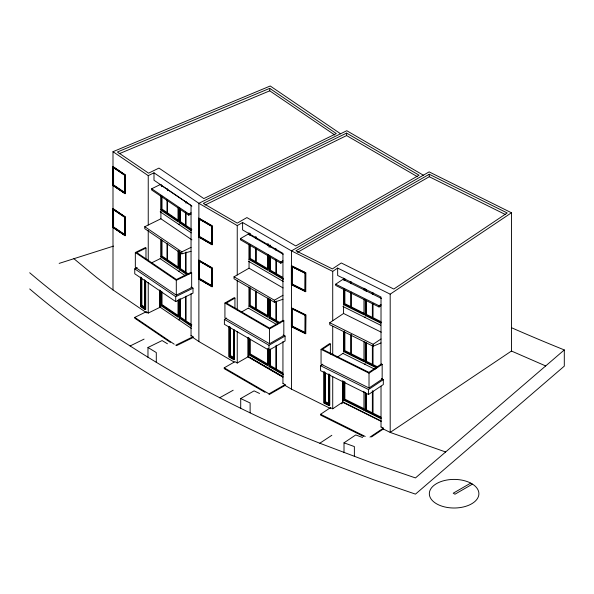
<?xml version="1.0" encoding="UTF-8"?>
<svg xmlns="http://www.w3.org/2000/svg" width="594" height="594" viewBox="0 0 594 594"><rect width="100%" height="100%" fill="white"/><g stroke="black" fill="none" stroke-linecap="round" stroke-linejoin="round"><path stroke-width="0.89" d="M511.508 327.725A1636.477 944.809 0 0 0 564.3 349.933L415.466 477.925L373.864 463.647L319.81 443.235A893.718 515.986 0 0 1 250.119 412.867C208.821 393.065 168.614 370.782 130.123 345.953A1082.973 625.244 0 0 1 29.7 272.757M291.364 265.77L305.762 272.802L305.658 291.691L291.364 284.593L291.364 265.77L305.762 272.802M291.706 266.35L305.413 273.04L305.316 291.105L291.706 284.348L291.706 266.35L305.413 273.04M291.364 284.593L305.762 291.624M291.706 284.348L291.81 266.283M332.722 320.753L332.722 271.376L337.652 268.072L390.191 294.164L511.464 212.778L429.128 171.881L291.468 250.883L242.604 222.505L237.244 225.586L198.879 203.297L153.995 172.809L148.24 175.638L112.994 151.693L270.233 85.996L340.57 133.776M291.364 307.789L305.762 314.82L305.658 333.717L291.364 326.611L291.468 307.722M291.706 308.375L291.706 326.373L305.413 333.056L305.413 315.065L291.706 308.375L291.706 326.373M381.021 305.658L379.054 306.979L335.684 285.439L335.684 284.207L342.931 279.343L381.385 298.44M305.413 315.065L305.316 333.13M305.762 314.82L305.658 333.717M291.364 326.611L305.762 333.642M344.208 304.225L364.612 314.36L363.974 314.79L343.57 304.655L344.208 304.225L344.208 288.639M343.57 306.066L342.931 306.497L380.672 325.245M381.021 342.938L373.136 346.257L329.767 324.71L329.767 322.735L343.57 313.476L343.57 306.177M379.054 306.979L379.054 305.747L381.021 304.425M380.761 323.129L365.258 315.429L365.897 314.998L365.897 300.326M364.612 317.27L365.251 316.84M330.375 344L322.49 349.294L368.911 372.349L381.4 363.974L382.165 364.352L382.165 379.165L369.015 387.986L321.064 364.167L321.064 349.354L329.611 343.622L330.375 344L330.375 354.18M381.786 378.868L383.316 379.625L383.316 384.563L368.525 394.49L320.574 370.671L320.574 365.733L322.846 364.204M344.208 351.136L364.612 361.271L363.974 361.694L343.57 351.566L344.208 351.136L344.208 330.962M337.065 357.343L343.57 352.977M373.136 346.257L373.136 344.282L381.021 338.988M376.678 368.005L365.258 362.333L365.897 361.902L365.897 342.649M364.612 364.174L365.251 363.743M328.742 373.938L328.742 404.789L324.25 402.561L324.896 402.131L324.896 372.186M369.015 387.986L369.015 373.173L382.165 364.352M323.864 371.948L323.864 403.059L329.128 405.672L329.767 405.242L329.767 374.131M363.565 436.464L320.574 415.109L320.574 414.285L330.435 407.67L332.722 408.806L342.582 402.19L342.582 381.006M344.208 399.688L364.612 409.823L363.974 410.254L343.57 400.118L344.208 399.688L344.208 381.563M341.402 403.809L343.57 402.353M368.525 394.49L368.525 389.553L383.316 379.625M380.761 418.592L365.258 410.885L365.897 410.454L365.897 393.131M344.008 452.702L344.008 442.827L355.739 434.949L362.585 437.496M370.003 437.11L383.316 428.177L381.021 427.041M371.48 436.939L383.316 429.002L383.316 428.177M511.464 212.778L511.464 351.032L390.191 432.417L382.551 428.623M319.81 443.235L331.831 435.298M470.693 483.115L453.229 493.198L454.982 494.208L472.445 484.125M198.767 218.176L212.177 225.831L212.065 244.721L198.767 236.999L198.767 218.176L212.065 225.898L212.065 244.721M199.087 218.778L211.85 226.062L211.739 244.119L199.087 236.776L199.087 218.778L211.739 226.128L211.739 244.119M199.087 236.776L211.85 244.06M198.767 236.999L212.177 244.661M198.767 260.194L212.177 267.857L212.065 286.746L198.767 279.024L198.767 260.194L212.065 267.916L212.065 286.746M199.087 260.796L211.85 268.08L211.739 286.145L199.087 278.794L199.087 260.796L211.739 268.146L211.739 286.145M282.937 261.984L280.791 263.209L240.466 239.783L240.466 238.55L248.344 234.029L283.138 254.239M198.767 279.024L212.177 286.679M199.087 278.794L211.85 286.078M248.938 244.698L248.938 259.37L249.636 258.969L267.82 269.535M282.937 299.257L274.361 302.205L234.029 278.779L234.029 276.804L249.042 268.191L283.048 287.942M429.276 174.257L295.916 250.794L332.402 268.919L341.275 262.964L393.815 289.055L507.202 212.964L429.276 174.257L429.276 176.73L297.52 252.339M240.466 238.55L280.791 261.976L282.937 260.744M269.104 255.494L269.104 271.087L269.802 270.686L283.241 278.489M234.934 298.099L226.351 303.022L269.528 328.103L283.108 320.307L283.821 320.715L283.821 335.528L269.52 343.733L224.926 317.835L224.926 303.022L234.222 297.691L234.934 298.099L234.934 308.286M283.65 335.224L285.068 336.048L285.068 340.986L268.985 350.215L224.391 324.317L224.391 319.379L226.693 318.057M248.938 287.021L248.938 306.281L249.636 305.88L267.82 316.439M241.179 312.206L248.255 308.145M234.029 276.804L274.361 300.23L282.937 295.307M269.104 298.73L269.104 317.99L269.802 317.59L278.497 322.639M224.926 303.022L269.52 328.92L283.821 320.715M229.269 326.448L229.269 356.4L229.967 355.999L233.442 358.019M228.913 326.685L228.913 356.883L233.798 359.719L234.496 359.318L234.496 330.041M264.998 392.337L224.228 368.659L224.228 367.834L234.949 361.679L237.244 363.016L247.965 356.86L282.766 377.071M248.938 338.521L248.938 354.833L249.636 354.432L267.82 364.991M224.391 319.379L268.985 345.277L285.068 336.048M269.104 349.22L269.104 366.543L269.802 366.142L283.241 373.953M268.51 368.362L269.208 367.961M240.711 408.42L240.711 398.544L254.091 390.867L259.563 393.466M268.993 394.661L285.075 385.432L285.075 384.608L268.993 393.837L224.228 367.834M219.602 397.802L233.182 390.228M112.875 166.565L125.208 174.807L125.082 193.689L112.875 185.387L112.875 166.565L125.082 174.866L125.082 193.689M113.164 167.181L124.911 175.015L124.792 193.072L113.164 185.18L113.164 167.181L124.792 175.074L124.792 193.072M112.875 185.387L125.208 193.629M113.164 185.18L124.911 193.013M191.045 214.026L188.744 215.154L151.693 189.991L151.693 188.751L160.157 184.6L191.914 206.17M112.875 208.591L125.208 216.825L125.082 235.707L112.875 227.413L112.875 208.591L125.082 216.884L125.082 235.707M113.164 209.199L124.911 217.04L124.792 235.09L113.164 227.198L113.164 209.199L124.792 217.1L124.792 235.09M113.164 227.198L124.911 235.031M112.875 227.413L125.208 235.647M160.707 195.292L160.707 209.972L161.457 209.6L178.126 220.923M160.907 211.39L160.157 211.754L191.283 232.9M191.045 251.307L181.831 253.853L144.78 228.683L144.78 226.708L160.907 218.792L191.907 239.857M346.606 133.101L203.326 203.408L237.258 223.114L246.911 217.575L295.767 245.953L419.074 175.193L346.606 133.101L346.606 135.573L417.478 176.737M204.989 205.056L346.606 135.573M151.693 188.751L188.744 213.922L191.045 212.793M179.232 207.878L179.232 222.55L179.982 222.186L191.35 229.908M178.683 224.339L179.433 223.975M145.976 248.054L136.754 252.576L176.418 279.514L191.008 272.356L191.662 272.795L191.662 287.607L176.299 295.144L135.335 267.322L135.335 252.509L145.322 247.609L145.976 248.054L145.976 259.162M191.699 287.296L193.005 288.187L193.005 293.124L175.72 301.603L134.756 273.775L134.756 268.837L137.229 267.627M160.707 239.449L160.707 256.875L161.457 256.511L178.126 267.835M151.403 262.956L160.907 258.293M144.78 226.708L181.831 251.878L191.045 247.356M179.232 251.121L179.232 269.461L179.982 269.089L187.555 274.242M178.683 271.25L179.433 270.879M135.335 252.509L176.299 280.331L191.662 272.795M140.8 277.064L140.8 306.103L141.55 305.739L144.617 307.818M140.474 277.287L140.474 306.571L141.216 306.207L141.216 277.836M140.474 306.571L144.958 309.623L145.708 309.259L145.708 280.888M134.756 268.837L175.72 296.666L193.005 288.187M170.411 342.434L134.756 318.213L134.756 317.389L146.28 311.739L148.24 313.068L160.907 306.853M160.707 290.934L160.707 305.427L161.457 305.064L178.126 316.387M179.232 298.864L179.232 318.013L179.982 317.649L191.35 325.363M178.683 319.802L179.433 319.431M130.123 345.953L144.082 339.107M147.973 357.365L147.973 347.49L162.103 340.562L167.441 343.77M175.72 345.218L193.005 336.739L193.005 337.563L176.544 345.634M269.743 88.35L117.412 152.005L148.582 173.173L158.954 168.087L203.831 198.574L336.308 133.576L269.743 88.35L269.743 90.823L334.778 135.001M119.127 153.757L269.743 90.823M59.162 263.387L113.506 246.109M445.634 451.982L390.191 432.417L390.191 294.164M344.008 442.827L354.373 446.577L354.373 456.452M511.464 351.032L545.693 365.941M240.711 398.544L250.119 402.992L250.119 412.867M429.276 176.73L505.539 214.605M332.722 271.376L291.468 250.883L291.468 389.137L330.435 408.494L330.435 407.67M335.684 284.207L379.054 305.747M365.897 314.998L381.4 322.698M291.81 284.281L305.413 291.038M343.57 313.476L381.207 332.172M329.767 322.735L373.136 344.282M365.897 361.902L377.316 367.582M291.81 326.299L305.413 333.056M342.931 353.408L375.052 369.364M381.4 378.786L382.165 379.165M321.064 349.354L369.015 373.173M320.574 365.733L368.525 389.553M363.951 408.635L344.862 399.153L344.862 381.816M365.897 410.454L381.4 418.161M381.207 421.049L342.931 401.96L342.931 380.776M342.582 402.19L381.044 421.295M328.994 403.46L325.274 401.618L325.274 373.173M324.896 402.131L328.631 403.987M320.574 414.285L365.221 436.464M380.91 321.651L373.032 317.686L373.032 303.801M363.951 313.253L351.351 306.912L351.351 292.099M377.762 366.973L373.032 364.59L373.032 346.079M363.951 360.164L351.351 353.824L351.351 334.377M380.91 417.107L373.032 413.149L373.032 391.075M423.351 175.2L346.777 130.725L198.879 203.297L198.879 341.55L234.147 362.043M248.938 259.37L267.916 270.389L267.916 254.804M269.104 271.087L283.338 279.351M248.344 261.182L283.249 281.459M248.938 306.281L267.916 317.3L267.916 298.039M269.104 317.99L278.593 323.5M248.344 308.093L277.042 324.762M283.108 335.12L283.821 335.528M248.938 354.833L267.916 365.852L267.916 348.633M269.104 366.543L283.338 374.807M283.249 376.915L248.344 356.645L248.344 337.303M249.042 357.068L282.254 376.358M282.937 383.36L285.075 384.608M284.489 385.083L291.468 389.137M233.776 357.506L230.323 355.502L230.323 327.97M229.269 356.4L233.442 358.821L233.442 329.781M282.692 277.361L276.44 273.686L276.44 259.793M280.346 322.884L276.44 320.589L276.44 301.151M282.692 372.817L276.44 369.141L276.44 345.233M147.973 347.49L156.296 352.569L156.296 362.444M160.707 209.972L178.133 221.807L178.133 208.049M179.232 222.55L191.357 230.791M160.707 256.875L178.133 268.718L178.133 251.292M179.232 269.461L186.813 274.606M160.157 258.665L185.35 275.779M191.008 287.169L191.662 287.607M160.707 305.427L178.133 317.27L178.133 300.052M179.232 318.013L191.357 326.247M191.283 328.356L160.157 307.217L160.157 290.637M191.045 335.41L193.005 336.739M192.471 337.199L198.879 341.55M144.416 306.979L141.877 305.249L141.877 278.645M143.466 307.729L145.708 309.259M140.8 306.103L144.632 308.709L144.632 279.67M73.901 258.702L96.532 277.405L112.994 289.946L145.938 312.325M134.756 317.389L174.205 344.186M191.825 229.418L186.078 225.468L186.078 212.511M188.951 274.354L186.078 272.379L186.078 252.012M191.825 324.873L186.078 320.931L186.078 296.094M564.3 349.933L564.3 366.134L415.466 494.126L373.864 479.848L319.81 459.429A893.718 515.986 0 0 1 250.119 429.068C208.821 409.259 168.614 386.984 130.123 362.154A1082.973 625.244 0 0 1 29.7 288.951M382.84 427.94L382.84 429.566M381.021 364.813L381.021 297.015L337.652 275.475L337.652 268.072M381.021 386.204L381.021 426.938M373.032 292.686L373.032 294.542M372.371 292.359L372.371 294.216M372.371 303.467L372.371 317.359L366.55 314.464L366.55 300.579M372.371 345.745L372.371 364.263L366.55 361.375L366.55 342.857M372.371 390.741L372.371 412.815L366.55 409.927L366.55 393.369M366.55 289.464L366.55 291.32M365.897 289.323L365.897 291.157M365.258 288.833L365.258 290.666M365.258 299.836L365.258 315.429M365.258 342.159L365.258 362.333M365.258 392.649L365.258 410.885M363.974 288.194L363.951 290.11M363.974 299.198L363.974 314.79M363.974 341.52L363.974 361.694M363.951 391.298L363.974 410.254M351.351 281.92L351.351 283.769M350.69 281.593L350.69 283.442M350.69 292.701L350.69 306.586L344.862 303.697L344.862 289.805M350.69 334.979L350.69 353.497L344.862 350.601L344.862 332.083M344.862 278.697L344.862 280.546M344.208 278.549L344.208 280.383M343.57 278.066L343.57 279.9M343.57 289.07L343.57 304.655M343.57 331.393L343.57 351.566M343.57 381.994L343.57 400.118M332.722 326.225L332.722 354.737M332.722 376.329L332.722 408.806M329.38 375.319L329.38 404.358M329.128 374.562L329.128 405.672M324.25 371.71L324.25 402.561M305.658 272.869L305.658 291.691M305.316 273.106L305.316 291.105M282.937 321.139L282.937 253.341L242.604 229.915L242.604 222.505M282.937 341.602L282.937 383.264M280.791 261.976L280.791 263.209M275.831 248.329L275.831 250.178M275.831 259.437L275.831 273.329L270.411 270.181L270.411 257.217M275.831 301.715L275.831 320.233L270.411 317.085L270.411 299.495M275.831 345.79L275.831 368.785L270.411 365.637L270.411 349.086M274.361 300.23L274.361 302.205M270.411 245.181L270.411 247.03M269.802 245.01L269.802 246.844M269.802 256.014L269.802 270.686M269.802 299.25L269.802 317.59M269.802 349.732L269.802 366.142M269.52 328.92L269.52 343.733M269.104 245.404L269.104 247.238M268.985 345.277L268.985 350.215M267.998 243.859L267.998 245.716M267.998 254.975L267.998 268.859L256.274 261.969L256.274 249.012M267.998 298.173L267.998 315.77L256.274 308.88L256.274 291.29M267.998 348.723L267.998 364.241L250.245 353.927L250.245 339.323M267.916 243.8L267.916 245.634M256.274 236.976L256.274 238.825M255.665 236.62L255.665 238.469M255.665 247.728L255.665 261.612L250.245 258.464L250.245 244.579M255.665 290.934L255.665 308.524L250.245 305.375L250.245 287.786M250.245 233.472L250.245 235.321M249.636 233.293L249.636 235.127M249.636 244.297L249.636 258.969M249.636 287.541L249.636 305.88M249.636 338.12L249.636 354.432M248.938 232.781L248.938 234.615M249.042 260.892L249.042 268.191M247.965 337.518L247.965 356.86M237.244 225.586L237.244 274.963M237.244 280.435L237.244 309.86M237.244 331.459L237.244 363.016M233.798 329.522L233.798 359.719M229.967 326.96L229.967 355.999M229.603 327.197L229.603 356.482M199.198 218.711L199.198 236.709M199.198 260.736L199.198 278.735M191.045 273.181L191.045 205.383L153.995 180.22L153.995 172.809M191.045 293.644L191.045 336.234M188.744 213.922L188.744 215.154M186.078 201.396L186.078 203.252M185.514 212.125L185.514 225.089L180.539 221.703L180.539 209.667M185.514 252.554L185.514 271.993L180.539 268.614L180.539 252.873M185.514 296.636L185.514 320.545L180.539 317.166L180.539 298.767M181.831 251.878L181.831 253.853M179.982 208.427L179.982 222.186M179.982 252.584L179.982 269.089M179.982 299.406L179.982 317.649M178.326 207.321L178.326 220.285L167.553 212.89L167.553 200.854M178.326 250.527L178.326 267.189L167.553 259.793L167.553 244.052M178.326 300.148L178.326 315.659L162.013 304.581L162.013 291.803M176.299 280.331L176.299 295.144M175.72 296.666L175.72 301.603M167.553 188.818L167.553 190.667M166.996 199.539L166.996 212.504L162.013 209.125L162.013 196.161M166.996 243.674L166.996 259.415L162.013 256.029L162.013 240.288M161.457 184.838L161.457 186.672M161.457 196.763L161.457 209.6M161.457 240.006L161.457 256.511M161.457 291.468L161.457 305.064M160.907 211.494L160.907 218.792M159.756 289.917L159.756 307.417M148.24 175.638L148.24 225.015M148.24 230.487L148.24 260.833M148.24 282.447L148.24 313.068M146.844 312.117L146.844 312.941M145.382 281.118L145.382 308.338M144.958 280.338L144.958 309.623M141.55 277.606L141.55 305.739M113.291 167.122L113.291 185.12M113.291 209.14L113.291 227.138M112.994 151.693L112.994 289.946M305.071 273.285L292.159 266.869L292.159 284.036L305.071 290.451L305.071 273.285M305.071 315.303L292.159 308.895L292.159 326.061L305.071 332.469L305.071 315.303M471.629 483.59L469.193 482.358A24.777 14.301 0 0 0 429.922 490.607A24.777 14.301 0 0 0 459.474 507.67A24.777 14.301 0 0 0 473.767 484.994L471.629 483.59M211.531 226.284L199.525 219.312L199.525 236.486L211.531 243.458L211.531 226.284M211.531 268.31L199.525 261.338L199.525 278.504L211.531 285.476L211.531 268.31M124.614 175.23L113.58 167.738L113.58 184.905L124.614 192.397L124.614 175.23M124.614 217.248L113.58 209.756L113.58 226.93L124.614 234.422L124.614 217.248"/></g></svg>
